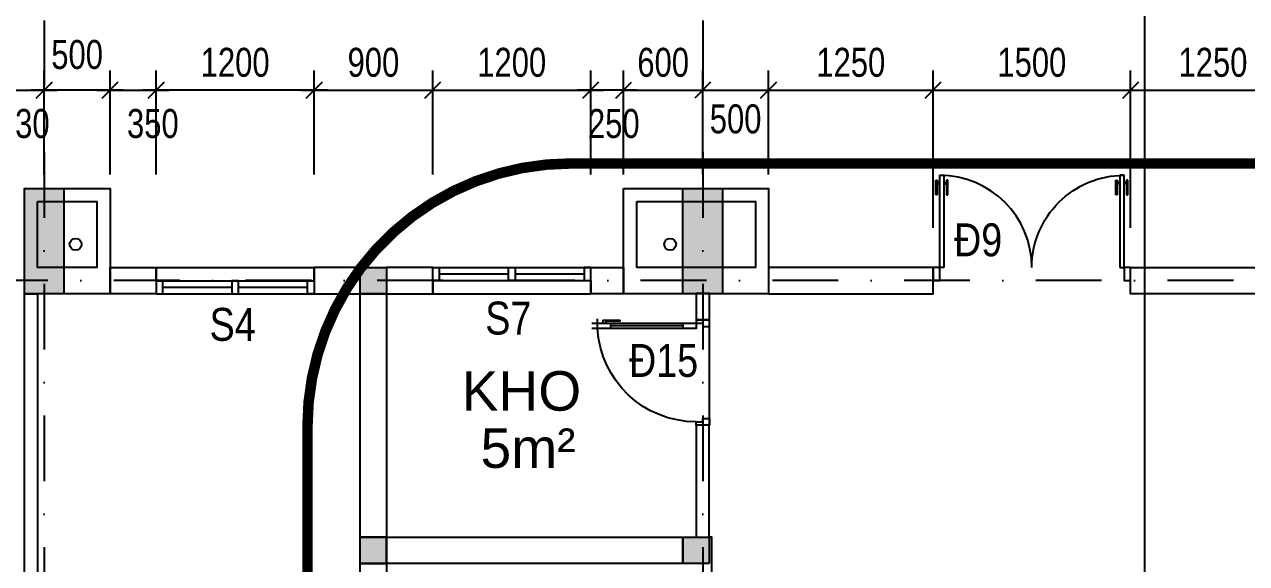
# Model space of a CAD drawing. Header units: millimetres. Extents: x -9574 to 115615, y -25569 to 161230.
# Drawn here: x 25180 to 34460, y 17850 to 21946 of the extents above; entities that cross this region are included whole.
import ezdxf
from ezdxf.enums import TextEntityAlignment as Align

# ---------------------------------------------------------------- set-up
doc = ezdxf.new("R2010")
doc.units = ezdxf.units.MM
doc.linetypes.add('KHOANH CT TM-T2-VS1 2$0$HIDDEN', pattern=[9.525, 6.35, -3.175])
doc.linetypes.add('luoi  H3$0$DASHDOT2', pattern=[0.5, 0.25, -0.125, 0, -0.125])
for name, color, linetype in [('$1$KICHTHUOC', 2, 'Continuous'), ('cot TT T1$0$COT1', 7, 'Continuous'), ('CUA3', 3, 'Continuous'), ('cuaTT T1$0$TEXTcuaT1', 2, 'Continuous'), ('DAUCAT$0$GHICHU', 6, 'Continuous'), ('dimTT T1$0$KICHTHUOC', 2, 'Continuous'), ('GAIN TT 1$0$TUONG6', 6, 'Continuous'), ('KHOANH CT TM-T2-VS1 2$0$REC', 40, 'KHOANH CT TM-T2-VS1 2$0$HIDDEN'), ('luoi  H3$0$truc 3', 8, 'Continuous'), ('text T1$0$textH3', 4, 'Continuous'), ('TT T1$0$03', 4, 'Continuous'), ('TT T1$0$CUA', 7, 'Continuous'), ('TT T1$0$CUA3', 3, 'Continuous'), ('TT T1$0$DODOC2', 7, 'Continuous'), ('TT T1$0$HATCH', 8, 'Continuous'), ('TT T1$0$TUONG6', 6, 'Continuous'), ('WC TT$0$CUA3', 3, 'Continuous'), ('WC TT$0$TUONG6', 6, 'Continuous')]:
    doc.layers.add(name, color=color, linetype=linetype)
doc.styles.add('cuaTT T1$0$VNI-Helve-Condense', font='vhelvcn_0.ttf')
doc.styles.add('DAUCAT$0$Tahoma', font='tahoma_1.ttf')
doc.styles.add('dimTT T1$1$VSIMPLEX.SHX', font='VSIMPLEX.SHX', dxfattribs={"width": 0.8})
doc.styles.add('text T1$0$VNI-HELVE', font='vhelven_0.ttf')
doc.dimstyles.new('dimTT T1$1$1-100', dxfattribs={"dimscale": 0, "dimtxt": 220, "dimasz": 120, "dimexe": 150, "dimexo": 300, "dimgap": 100, "dimtad": 1, "dimdec": 0, "dimzin": 0, "dimdsep": 46, "dimtxsty": 'dimTT T1$1$VSIMPLEX.SHX', "dimblk1": 'dimTT T1$1$_OBLIQUE', "dimblk2": 'dimTT T1$1$_OBLIQUE', "dimsah": 1, "dimcen": 0, "dimdle": 100, "dimclrd": 2, "dimclre": 2, "dimclrt": 4, "dimadec": 0, "dimazin": 0, "dimtfac": 1, "dimtdec": 0, "dimtix": 1, "dimtmove": 2, "dimatfit": 3, "dimfxl": 0, "dimtolj": 1, "dimtzin": 0, "dimlwd": -1, "dimlwe": -1, "dimarcsym": 0})

# ---------------------------------------------------------------- blocks, each defined once
blk = doc.blocks.new('luoi  H3')
at = {"layer": 'luoi  H3$0$truc 3', "linetype": 'luoi  H3$0$DASHDOT2', "ltscale": 2000}
for p, q in [((25330, 23976.2), (25330, -12863.1)), ((30330, 23976.2), (30330, -12863.1)), ((67362.8, 20000), (-994.8, 20000))]:
    blk.add_line(p, q, dxfattribs=at)
blk = doc.blocks.new('TT T1$0$CUA 1200')
at = {"layer": 'TT T1$0$CUA3'}
for p, q in [((230027.4, 244953.6), (228827.4, 244953.6)), ((230027.4, 244853.6), (230027.4, 244953.6)), ((230027.4, 244853.6), (228827.4, 244853.6)), ((229402.4, 244803.6), (228877.4, 244803.6)), ((229977.4, 244803.6), (229452.4, 244803.6)), ((230027.4, 244753.6), (228827.4, 244753.6))]:
    blk.add_line(p, q, dxfattribs=at)
blk.add_lwpolyline([(228827.4, 244853.6), (228827.4, 244953.6)], dxfattribs=at)
for points in [[(228827.4, 244753.6), (228877.4, 244753.6), (228877.4, 244853.6), (228827.4, 244853.6)], [(229452.4, 244753.6), (229402.4, 244753.6), (229402.4, 244853.6), (229452.4, 244853.6)], [(230027.4, 244753.6), (229977.4, 244753.6), (229977.4, 244853.6), (230027.4, 244853.6)]]:
    blk.add_lwpolyline(points, close=True, dxfattribs=at)
blk = doc.blocks.new('TT T1$0$CD-800')
for p, q in [((25, 850), (-8.2, 850)), ((45, 200), (45, 750))]:
    blk.add_line(p, q)
for points in [[(25, 893.3), (25, 850)], [(25, 750), (65, 750), (65, 850), (25, 850), (25, 750)], [(65, 850), (65, 893.3)], [(25, 806.4), (3.4, 806.4), (3.4, 676.6)], [(25, 784.7), (7.7, 784.7), (7.7, 676.6), (3.4, 676.6)], [(25, 763.1), (25, 186.5)], [(65, 200), (65, 776.6)], [(65, 200), (25, 200), (25, 100), (65, 100), (65, 200)]]:
    blk.add_lwpolyline(points)
for points in [[(0, 0), (0, 100), (25, 100), (25, 50), (50, 50), (50, 0)], [(800, 0), (800, 100), (775, 100), (775, 50), (750, 50), (750, 0)]]:
    blk.add_lwpolyline(points, close=True)
at = {"layer": 'TT T1$0$HATCH'}
blk.add_arc((25, 100), 750, 0, 86.94277, dxfattribs=at)
blk = doc.blocks.new('TT T1$0$D1500')
at = {"linetype": 'Continuous'}
for p, q in [((-700, -50), (-700, -82.2)), ((0, -50), (-700, -50)), ((-700, -82.2), (0, -82.2)), ((-550.3, -20.4), (-662.5, -20.4)), ((-662.5, -20.4), (-662.5, -30.6)), ((-662.5, -30.6), (-550.3, -30.6)), ((-644.6, -30.6), (-644.6, -50)), ((-644.6, -82.2), (-644.6, -101.5)), ((-634.4, -30.6), (-634.4, -50)), ((-634.4, -82.2), (-634.4, -101.5)), ((-550.3, -30.6), (-550.3, -20.4)), ((-662.5, -101.5), (-550.3, -101.5)), ((-662.5, -111.8), (-662.5, -101.5)), ((-550.3, -111.8), (-662.5, -111.8)), ((-550.3, -101.5), (-550.3, -111.8)), ((-550.3, -1388.2), (-662.5, -1388.2)), ((-662.5, -1388.2), (-662.5, -1398.5)), ((-550.3, -1398.5), (-550.3, -1388.2)), ((-700, -1417.8), (0, -1417.8)), ((-700, -1450), (-700, -1417.8)), ((0, -1450), (-700, -1450)), ((-662.5, -1398.5), (-550.3, -1398.5)), ((-662.5, -1469.4), (-550.3, -1469.4)), ((-662.5, -1479.6), (-662.5, -1469.4)), ((-550.3, -1479.6), (-662.5, -1479.6)), ((-644.6, -1417.8), (-644.6, -1398.5)), ((-644.6, -1469.4), (-644.6, -1450)), ((-634.4, -1417.8), (-634.4, -1398.5)), ((-634.4, -1469.4), (-634.4, -1450)), ((-550.3, -1469.4), (-550.3, -1479.6))]:
    blk.add_line(p, q, dxfattribs=at)
at = {"color": 4, "linetype": 'Continuous'}
for p, q in [((0, -82.2), (0, -50)), ((0, -1417.8), (0, -1450))]:
    blk.add_line(p, q, dxfattribs=at)
at = {"ltscale": 2}
for points in [[(0, -50), (100, -50), (100, 0), (0, 0)], [(0, -1500), (100, -1500), (100, -1450), (0, -1450)]]:
    blk.add_lwpolyline(points, close=True, dxfattribs=at)
at = {"linetype": 'Continuous', "extrusion": (0, 0, -1)}
blk.add_ellipse((0, -50), major_axis=(495, 495), ratio=1, start_param=2.356194, end_param=3.926991, dxfattribs=at)
at = {"linetype": 'Continuous'}
blk.add_ellipse((0, -1450), major_axis=(-495, 495), ratio=1, start_param=-0.785398, end_param=0.785398, dxfattribs=at)
blk = doc.blocks.new('TT T1')
at = {"layer": 'TT T1$0$CUA'}
blk.add_line((30380.8, 18901.8), (30380.8, 19701.8), dxfattribs=at)
at = {"layer": 'TT T1$0$DODOC2', "ltscale": 2}
for centre in [(25568.2, 20275.5), (30082.9, 20275.5), (30082.9, 20275.5)]:
    blk.add_circle(centre, 45, dxfattribs=at)
at = {"layer": 'TT T1$0$HATCH', "ltscale": 2}
blk.add_lwpolyline([(30479.9, 19900.2), (30179.9, 19900.2), (30179.9, 20700.2), (30479.9, 20700.2)], close=True, dxfattribs=at)
at = {"layer": 'TT T1$0$TUONG6'}
for points in [[(25830, 20099.3), (26180, 20099.3), (26180, 19899.3), (25830, 19899.3)], [(27380, 19899.3), (27730, 19899.3), (27730, 20099.3), (27380, 20099.3)], [(28280, 20100.2), (27930, 20100.2), (27930, 19900.2), (28280, 19900.2)], [(29730, 19900.2), (29480, 19900.2), (29480, 20100.2), (29730, 20100.2)], [(30829.8, 19900.4), (32079.5, 19900.4), (32079.5, 20100.4), (30829.8, 20100.4)], [(30829.8, 19900.4), (32079.5, 19900.4), (32079.5, 20100.4), (30829.8, 20100.4)], [(34829.8, 19900.4), (33579.5, 19900.4), (33579.5, 20100.4), (34829.8, 20100.4)], [(34829.8, 19900.4), (33579.5, 19900.4), (33579.5, 20100.4), (34829.8, 20100.4)], [(25280, 19900), (25280, 12200.4), (25180, 12200.4), (25180, 19900)], [(27930, 18050.2), (27730, 18050.2), (27730, 19900.2), (27930, 19900.2)], [(30280.8, 19701.8), (30380.8, 19701.8), (30380.8, 19901.8), (30280.8, 19901.8)], [(30280, 18050.2), (30380, 18050.2), (30380, 18901.8), (30280, 18901.8)], [(27930, 11600.2), (27730, 11600.2), (27730, 17850.2), (27930, 17850.2)]]:
    blk.add_lwpolyline(points, close=True, dxfattribs=at)
blk.add_lwpolyline([(30829.9, 19900.2), (30179.9, 19900.2)], dxfattribs=at)
at = {"layer": 'TT T1$0$03', "xscale": -1}
blk.add_blockref('TT T1$0$CUA 1200', (256207.4, -224854.3), dxfattribs=at)
at = {"layer": 'TT T1$0$03', "rotation": 180}
blk.add_blockref('TT T1$0$CUA 1200', (258307.4, 264853.8), dxfattribs=at)
at = {"layer": 'TT T1$0$CUA', "xscale": -1, "rotation": 90}
blk.add_blockref('TT T1$0$CD-800', (30380.8, 19701.8), dxfattribs=at)
at = {"layer": 'TT T1$0$CUA3', "rotation": 270}
blk.add_blockref('TT T1$0$D1500', (33579.5, 20100), dxfattribs=at)
blk = doc.blocks.new('text T1')
at = {"layer": 'text T1$0$textH3', "style": 'text T1$0$VNI-HELVE'}
for s, p in [('KHO', (28499.9, 19011.7)), ('5m²', (28643.1, 18577.1))]:
    blk.add_text(s, height=300, dxfattribs=at).set_placement(p)
blk = doc.blocks.new('*U227')
blk.add_line((0, 7.94), (0, 578.61))
at = {"style": 'DAUCAT$0$Tahoma', "flags": 8}
for tag, p in [('VIEWNUMBER-b', (0, 586.55)), ('VIEWNUMBER', (0, 0))]:
    blk.add_attdef(tag, text='', height=2.5, dxfattribs=at).set_placement(p, align=Align.BOTTOM_CENTER)
for tag, p in [('SHEETNUMBER-b', (0, 584.96)), ('SHEETNUMBER', (0, -1.59))]:
    blk.add_attdef(tag, text='', height=2.5, dxfattribs=at).set_placement(p, align=Align.TOP_CENTER)
blk = doc.blocks.new('DAUCAT')
at = {"layer": 'DAUCAT$0$GHICHU', "color": 6, "xscale": 70, "yscale": 70, "zscale": 70}
blk.add_blockref('*U227', (33686.6, -13986.6), dxfattribs=at)
blk = doc.blocks.new('GAIN TT 1')
at = {"layer": 'GAIN TT 1$0$TUONG6'}
for points in [[(25180, 20700.4), (25830, 20700.4), (25830, 19900.4), (25180, 19900.4)], [(29730, 20700.4), (30830, 20700.4), (30830, 19900.4), (29730, 19900.4)], [(25280, 20600.4), (25730, 20600.4), (25730, 20100.4), (25280, 20100.4)], [(29830, 20600.4), (30730, 20600.4), (30730, 20100.4), (29830, 20100.4)]]:
    blk.add_lwpolyline(points, close=True, dxfattribs=at)
blk = doc.blocks.new('cot TT T1$0$COTRET')
at = {"layer": 'cot TT T1$0$COT1'}
for points in [[(35280, 0), (35580, 0), (35580, 800), (35280, 800)], [(40280, 0), (40580, 0), (40580, 800), (40280, 800)]]:
    blk.add_hatch(color=256, dxfattribs=at).paths.add_polyline_path(points)
for points in [[(35280, 0), (35580, 0), (35580, 800), (35280, 800)], [(40280, 0), (40580, 0), (40580, 800), (40280, 800)]]:
    blk.add_lwpolyline(points, close=True, dxfattribs=at)
blk = doc.blocks.new('cot TT T1')
at = {"layer": 'cot TT T1$0$COT1'}
for points in [[(27930, 19900.2), (27730, 19900.2), (27730, 20100.2), (27930, 20100.2)], [(27930, 17850.2), (27730, 17850.2), (27730, 18050.2), (27930, 18050.2)], [(30380, 17850.2), (30180, 17850.2), (30180, 18050.2), (30380, 18050.2)]]:
    blk.add_hatch(color=256, dxfattribs=at).paths.add_polyline_path(points)
for points in [[(27930, 19900.2), (27730, 19900.2), (27730, 20100.2), (27930, 20100.2)], [(27930, 19900.2), (27730, 19900.2), (27730, 20100.2), (27930, 20100.2)], [(27930, 17850.2), (27730, 17850.2), (27730, 18050.2), (27930, 18050.2)], [(27930, 17850.2), (27730, 17850.2), (27730, 18050.2), (27930, 18050.2)], [(30380, 17850.2), (30180, 17850.2), (30180, 18050.2), (30380, 18050.2)], [(30380, 17850.2), (30180, 17850.2), (30180, 18050.2), (30380, 18050.2)]]:
    blk.add_lwpolyline(points, close=True, dxfattribs=at)
at = {"layer": 'cot TT T1$0$COT1', "ltscale": 2, "extrusion": (0, 0, -1), "zscale": -1}
blk.add_blockref('cot TT T1$0$COTRET', (-65760, 19900), dxfattribs=at)
blk = doc.blocks.new('KHOANH CT TM-T2-VS1 2')
at = {"layer": 'KHOANH CT TM-T2-VS1 2$0$REC', "ltscale": 100, "const_width": 80}
blk.add_lwpolyline([(27329, 13952.2), (27329, 18889.7, -0.414214), (29329, 20889.7), (36327.4, 20889.7, -0.414214), (38327.4, 18889.7), (38327.4, 13952.2, -0.414214), (36327.4, 11952.2), (29329, 11952.2, -0.414214)], format="xyb", close=True, dxfattribs=at)
blk = doc.blocks.new('dimTT T1$1$_OBLIQUE')
at = {"color": 0, "linetype": 'ByBlock'}
blk.add_line((-0.5, -0.5), (0.5, 0.5), dxfattribs=at)
blk = doc.blocks.new('*D2200')
at = {"layer": 'DEFPOINTS', "color": 0, "ltscale": 2}
for p in [(25330, 21446.7), (25000, 20505.5), (25330, 20505.5)]:
    blk.add_point(p, dxfattribs=at)
at = {"layer": 'dimTT T1$0$KICHTHUOC', "color": 2, "ltscale": 2}
for p, q in [((25000, 20805.5), (25000, 21596.7)), ((25330, 20805.5), (25330, 21596.7)), ((24900, 21446.7), (25430, 21446.7))]:
    blk.add_line(p, q, dxfattribs=at)
at = {"layer": 'dimTT T1$0$KICHTHUOC', "color": 2, "ltscale": 2, "xscale": 120, "yscale": 120, "zscale": 120, "rotation": 180}
blk.add_blockref('dimTT T1$1$_OBLIQUE', (25000, 21446.7), dxfattribs=at)
at = {"layer": 'dimTT T1$0$KICHTHUOC', "color": 2, "ltscale": 2, "xscale": 120, "yscale": 120, "zscale": 120}
blk.add_blockref('dimTT T1$1$_OBLIQUE', (25330, 21446.7), dxfattribs=at)
at = {"layer": 'dimTT T1$0$KICHTHUOC', "color": 4, "ltscale": 2, "insert": (25175, 21191.8), "char_height": 220, "attachment_point": 5, "style": 'dimTT T1$1$VSIMPLEX.SHX'}
blk.add_mtext('\\A1;330', dxfattribs=at)
blk = doc.blocks.new('*D2201')
at = {"layer": 'DEFPOINTS', "color": 0, "ltscale": 2}
for p in [(30330, 21446.7), (29730, 20505.5), (30330, 20505.5)]:
    blk.add_point(p, dxfattribs=at)
at = {"layer": 'dimTT T1$0$KICHTHUOC', "color": 2, "ltscale": 2}
for p, q in [((29730, 20805.5), (29730, 21596.7)), ((30330, 20805.5), (30330, 21596.7)), ((29730, 21446.7), (29610, 21446.7)), ((29730, 21446.7), (30330, 21446.7)), ((30330, 21446.7), (30450, 21446.7))]:
    blk.add_line(p, q, dxfattribs=at)
at = {"layer": 'dimTT T1$0$KICHTHUOC', "color": 2, "ltscale": 2, "xscale": 120, "yscale": 120, "zscale": 120}
blk.add_blockref('dimTT T1$1$_OBLIQUE', (29730, 21446.7), dxfattribs=at)
at = {"layer": 'dimTT T1$0$KICHTHUOC', "color": 2, "ltscale": 2, "xscale": 120, "yscale": 120, "zscale": 120, "rotation": 180}
blk.add_blockref('dimTT T1$1$_OBLIQUE', (30330, 21446.7), dxfattribs=at)
at = {"layer": 'dimTT T1$0$KICHTHUOC', "color": 4, "ltscale": 2, "insert": (30030, 21656.7), "char_height": 220, "attachment_point": 5, "style": 'dimTT T1$1$VSIMPLEX.SHX'}
blk.add_mtext('\\A1;600', dxfattribs=at)
blk = doc.blocks.new('*D2202')
at = {"layer": 'DEFPOINTS', "color": 0, "ltscale": 2}
for p in [(29480, 21446.7), (29480, 20505.5), (29730, 20505.5)]:
    blk.add_point(p, dxfattribs=at)
at = {"layer": 'dimTT T1$0$KICHTHUOC', "color": 2, "ltscale": 2}
for p, q in [((29480, 20805.5), (29480, 21596.7)), ((29730, 20805.5), (29730, 21596.7)), ((29830, 21446.7), (29380, 21446.7))]:
    blk.add_line(p, q, dxfattribs=at)
at = {"layer": 'dimTT T1$0$KICHTHUOC', "color": 2, "ltscale": 2, "xscale": 120, "yscale": 120, "zscale": 120, "rotation": 180}
blk.add_blockref('dimTT T1$1$_OBLIQUE', (29480, 21446.7), dxfattribs=at)
at = {"layer": 'dimTT T1$0$KICHTHUOC', "color": 2, "ltscale": 2, "xscale": 120, "yscale": 120, "zscale": 120}
blk.add_blockref('dimTT T1$1$_OBLIQUE', (29730, 21446.7), dxfattribs=at)
at = {"layer": 'dimTT T1$0$KICHTHUOC', "color": 4, "ltscale": 2, "insert": (29655, 21191.8), "char_height": 220, "attachment_point": 5, "style": 'dimTT T1$1$VSIMPLEX.SHX'}
blk.add_mtext('\\A1;250', dxfattribs=at)
blk = doc.blocks.new('*D2203')
at = {"layer": 'DEFPOINTS', "color": 0, "ltscale": 2}
for p in [(29480, 21446.7), (28280, 20505.5), (29480, 20505.5)]:
    blk.add_point(p, dxfattribs=at)
at = {"layer": 'dimTT T1$0$KICHTHUOC', "color": 2, "ltscale": 2}
for p, q in [((28280, 20805.5), (28280, 21596.7)), ((29480, 20805.5), (29480, 21596.7)), ((28180, 21446.7), (29580, 21446.7))]:
    blk.add_line(p, q, dxfattribs=at)
at = {"layer": 'dimTT T1$0$KICHTHUOC', "color": 2, "ltscale": 2, "xscale": 120, "yscale": 120, "zscale": 120, "rotation": 180}
blk.add_blockref('dimTT T1$1$_OBLIQUE', (28280, 21446.7), dxfattribs=at)
at = {"layer": 'dimTT T1$0$KICHTHUOC', "color": 2, "ltscale": 2, "xscale": 120, "yscale": 120, "zscale": 120}
blk.add_blockref('dimTT T1$1$_OBLIQUE', (29480, 21446.7), dxfattribs=at)
at = {"layer": 'dimTT T1$0$KICHTHUOC', "color": 4, "ltscale": 2, "insert": (28880, 21656.7), "char_height": 220, "attachment_point": 5, "style": 'dimTT T1$1$VSIMPLEX.SHX'}
blk.add_mtext('\\A1;1200', dxfattribs=at)
blk = doc.blocks.new('*D2204')
at = {"layer": 'DEFPOINTS', "color": 0, "ltscale": 2}
for p in [(28280, 21446.7), (27380, 20505.5), (28280, 20505.5)]:
    blk.add_point(p, dxfattribs=at)
at = {"layer": 'dimTT T1$0$KICHTHUOC', "color": 2, "ltscale": 2}
for p, q in [((27380, 20805.5), (27380, 21596.7)), ((28280, 20805.5), (28280, 21596.7)), ((27280, 21446.7), (28380, 21446.7))]:
    blk.add_line(p, q, dxfattribs=at)
at = {"layer": 'dimTT T1$0$KICHTHUOC', "color": 2, "ltscale": 2, "xscale": 120, "yscale": 120, "zscale": 120, "rotation": 180}
blk.add_blockref('dimTT T1$1$_OBLIQUE', (27380, 21446.7), dxfattribs=at)
at = {"layer": 'dimTT T1$0$KICHTHUOC', "color": 2, "ltscale": 2, "xscale": 120, "yscale": 120, "zscale": 120}
blk.add_blockref('dimTT T1$1$_OBLIQUE', (28280, 21446.7), dxfattribs=at)
at = {"layer": 'dimTT T1$0$KICHTHUOC', "color": 4, "ltscale": 2, "insert": (27830, 21656.7), "char_height": 220, "attachment_point": 5, "style": 'dimTT T1$1$VSIMPLEX.SHX'}
blk.add_mtext('\\A1;900', dxfattribs=at)
blk = doc.blocks.new('*D2205')
at = {"layer": 'DEFPOINTS', "color": 0, "ltscale": 2}
for p in [(26180, 21446.7), (26180, 20505.5), (27380, 20505.5)]:
    blk.add_point(p, dxfattribs=at)
at = {"layer": 'dimTT T1$0$KICHTHUOC', "color": 2, "ltscale": 2}
for p, q in [((26180, 20805.5), (26180, 21596.7)), ((27380, 20805.5), (27380, 21596.7)), ((27480, 21446.7), (26080, 21446.7))]:
    blk.add_line(p, q, dxfattribs=at)
at = {"layer": 'dimTT T1$0$KICHTHUOC', "color": 2, "ltscale": 2, "xscale": 120, "yscale": 120, "zscale": 120, "rotation": 180}
blk.add_blockref('dimTT T1$1$_OBLIQUE', (26180, 21446.7), dxfattribs=at)
at = {"layer": 'dimTT T1$0$KICHTHUOC', "color": 2, "ltscale": 2, "xscale": 120, "yscale": 120, "zscale": 120}
blk.add_blockref('dimTT T1$1$_OBLIQUE', (27380, 21446.7), dxfattribs=at)
at = {"layer": 'dimTT T1$0$KICHTHUOC', "color": 4, "ltscale": 2, "insert": (26780, 21656.7), "char_height": 220, "attachment_point": 5, "style": 'dimTT T1$1$VSIMPLEX.SHX'}
blk.add_mtext('\\A1;1200', dxfattribs=at)
blk = doc.blocks.new('*D2206')
at = {"layer": 'DEFPOINTS', "color": 0, "ltscale": 2}
for p in [(26180, 21446.7), (25830, 20505.5), (26180, 20505.5)]:
    blk.add_point(p, dxfattribs=at)
at = {"layer": 'dimTT T1$0$KICHTHUOC', "color": 2, "ltscale": 2}
for p, q in [((25830, 20805.5), (25830, 21596.7)), ((26180, 20805.5), (26180, 21596.7)), ((25730, 21446.7), (26280, 21446.7))]:
    blk.add_line(p, q, dxfattribs=at)
at = {"layer": 'dimTT T1$0$KICHTHUOC', "color": 2, "ltscale": 2, "xscale": 120, "yscale": 120, "zscale": 120, "rotation": 180}
blk.add_blockref('dimTT T1$1$_OBLIQUE', (25830, 21446.7), dxfattribs=at)
at = {"layer": 'dimTT T1$0$KICHTHUOC', "color": 2, "ltscale": 2, "xscale": 120, "yscale": 120, "zscale": 120}
blk.add_blockref('dimTT T1$1$_OBLIQUE', (26180, 21446.7), dxfattribs=at)
at = {"layer": 'dimTT T1$0$KICHTHUOC', "color": 4, "ltscale": 2, "insert": (26155, 21191.8), "char_height": 220, "attachment_point": 5, "style": 'dimTT T1$1$VSIMPLEX.SHX'}
blk.add_mtext('\\A1;350', dxfattribs=at)
blk = doc.blocks.new('*D2207')
at = {"layer": 'DEFPOINTS', "color": 0, "ltscale": 2}
for p in [(25330, 21446.7), (25330, 20505.5), (25830, 20505.5)]:
    blk.add_point(p, dxfattribs=at)
at = {"layer": 'dimTT T1$0$KICHTHUOC', "color": 2, "ltscale": 2}
for p, q in [((25330, 20805.5), (25330, 21596.7)), ((25830, 20805.5), (25830, 21596.7)), ((25930, 21446.7), (25230, 21446.7))]:
    blk.add_line(p, q, dxfattribs=at)
at = {"layer": 'dimTT T1$0$KICHTHUOC', "color": 2, "ltscale": 2, "xscale": 120, "yscale": 120, "zscale": 120, "rotation": 180}
blk.add_blockref('dimTT T1$1$_OBLIQUE', (25330, 21446.7), dxfattribs=at)
at = {"layer": 'dimTT T1$0$KICHTHUOC', "color": 2, "ltscale": 2, "xscale": 120, "yscale": 120, "zscale": 120}
blk.add_blockref('dimTT T1$1$_OBLIQUE', (25830, 21446.7), dxfattribs=at)
at = {"layer": 'dimTT T1$0$KICHTHUOC', "color": 4, "ltscale": 2, "insert": (25580, 21716.3), "char_height": 220, "attachment_point": 5, "style": 'dimTT T1$1$VSIMPLEX.SHX'}
blk.add_mtext('\\A1;500', dxfattribs=at)
blk = doc.blocks.new('*D2208')
at = {"layer": 'DEFPOINTS', "color": 0, "ltscale": 2}
for p in [(30830, 21446.7), (30330, 20505.5), (30830, 20505.5)]:
    blk.add_point(p, dxfattribs=at)
at = {"layer": 'dimTT T1$0$KICHTHUOC', "color": 2, "ltscale": 2}
for p, q in [((30330, 20805.5), (30330, 21596.7)), ((30830, 20805.5), (30830, 21596.7)), ((30230, 21446.7), (30930, 21446.7))]:
    blk.add_line(p, q, dxfattribs=at)
at = {"layer": 'dimTT T1$0$KICHTHUOC', "color": 2, "ltscale": 2, "xscale": 120, "yscale": 120, "zscale": 120, "rotation": 180}
blk.add_blockref('dimTT T1$1$_OBLIQUE', (30330, 21446.7), dxfattribs=at)
at = {"layer": 'dimTT T1$0$KICHTHUOC', "color": 2, "ltscale": 2, "xscale": 120, "yscale": 120, "zscale": 120}
blk.add_blockref('dimTT T1$1$_OBLIQUE', (30830, 21446.7), dxfattribs=at)
at = {"layer": 'dimTT T1$0$KICHTHUOC', "color": 4, "ltscale": 2, "insert": (30580, 21227.1), "char_height": 220, "attachment_point": 5, "style": 'dimTT T1$1$VSIMPLEX.SHX'}
blk.add_mtext('\\A1;500', dxfattribs=at)
blk = doc.blocks.new('*D2360')
at = {"layer": 'DEFPOINTS', "color": 0, "ltscale": 2}
for p in [(32079.5, 21446.7), (30830, 20505.5), (32079.5, 20100.4)]:
    blk.add_point(p, dxfattribs=at)
at = {"layer": 'dimTT T1$0$KICHTHUOC', "color": 2, "ltscale": 2}
for p, q in [((30830, 20805.5), (30830, 21596.7)), ((32079.5, 20400.4), (32079.5, 21596.7)), ((30730, 21446.7), (32179.5, 21446.7))]:
    blk.add_line(p, q, dxfattribs=at)
at = {"layer": 'dimTT T1$0$KICHTHUOC', "color": 2, "ltscale": 2, "xscale": 120, "yscale": 120, "zscale": 120, "rotation": 180}
blk.add_blockref('dimTT T1$1$_OBLIQUE', (30830, 21446.7), dxfattribs=at)
at = {"layer": 'dimTT T1$0$KICHTHUOC', "color": 2, "ltscale": 2, "xscale": 120, "yscale": 120, "zscale": 120}
blk.add_blockref('dimTT T1$1$_OBLIQUE', (32079.5, 21446.7), dxfattribs=at)
at = {"layer": 'dimTT T1$0$KICHTHUOC', "color": 4, "ltscale": 2, "insert": (31454.7, 21656.7), "char_height": 220, "attachment_point": 5, "style": 'dimTT T1$1$VSIMPLEX.SHX'}
blk.add_mtext('\\A1;1250', dxfattribs=at)
blk = doc.blocks.new('*D2361')
at = {"layer": 'DEFPOINTS', "color": 0, "ltscale": 2}
for p in [(33579.5, 21446.7), (32079.5, 20100.4), (33579.5, 20100.4)]:
    blk.add_point(p, dxfattribs=at)
at = {"layer": 'dimTT T1$0$KICHTHUOC', "color": 2, "ltscale": 2}
for p, q in [((32079.5, 20400.4), (32079.5, 21596.7)), ((33579.5, 20400.4), (33579.5, 21596.7)), ((31979.5, 21446.7), (33679.5, 21446.7))]:
    blk.add_line(p, q, dxfattribs=at)
at = {"layer": 'dimTT T1$0$KICHTHUOC', "color": 2, "ltscale": 2, "xscale": 120, "yscale": 120, "zscale": 120, "rotation": 180}
blk.add_blockref('dimTT T1$1$_OBLIQUE', (32079.5, 21446.7), dxfattribs=at)
at = {"layer": 'dimTT T1$0$KICHTHUOC', "color": 2, "ltscale": 2, "xscale": 120, "yscale": 120, "zscale": 120}
blk.add_blockref('dimTT T1$1$_OBLIQUE', (33579.5, 21446.7), dxfattribs=at)
at = {"layer": 'dimTT T1$0$KICHTHUOC', "color": 4, "ltscale": 2, "insert": (32829.5, 21656.7), "char_height": 220, "attachment_point": 5, "style": 'dimTT T1$1$VSIMPLEX.SHX'}
blk.add_mtext('\\A1;1500', dxfattribs=at)
blk = doc.blocks.new('*D2362')
at = {"layer": 'DEFPOINTS', "color": 0, "ltscale": 2}
for p in [(34829.8, 21446.7), (33579.5, 20100.4), (34829.8, 20100.4)]:
    blk.add_point(p, dxfattribs=at)
at = {"layer": 'dimTT T1$0$KICHTHUOC', "color": 2, "ltscale": 2}
for p, q in [((33579.5, 20400.4), (33579.5, 21596.7)), ((34829.8, 20400.4), (34829.8, 21596.7)), ((33479.5, 21446.7), (34929.8, 21446.7))]:
    blk.add_line(p, q, dxfattribs=at)
at = {"layer": 'dimTT T1$0$KICHTHUOC', "color": 2, "ltscale": 2, "xscale": 120, "yscale": 120, "zscale": 120, "rotation": 180}
blk.add_blockref('dimTT T1$1$_OBLIQUE', (33579.5, 21446.7), dxfattribs=at)
at = {"layer": 'dimTT T1$0$KICHTHUOC', "color": 2, "ltscale": 2, "xscale": 120, "yscale": 120, "zscale": 120}
blk.add_blockref('dimTT T1$1$_OBLIQUE', (34829.8, 21446.7), dxfattribs=at)
at = {"layer": 'dimTT T1$0$KICHTHUOC', "color": 4, "ltscale": 2, "insert": (34204.7, 21656.7), "char_height": 220, "attachment_point": 5, "style": 'dimTT T1$1$VSIMPLEX.SHX'}
blk.add_mtext('\\A1;1250', dxfattribs=at)
blk = doc.blocks.new('cuaTT T1')
at = {"layer": 'cuaTT T1$0$TEXTcuaT1', "style": 'cuaTT T1$0$VNI-Helve-Condense'}
for s, p in [('Ñ9', (32238.7, 20184.8)), ('S4', (26585.8, 19542.3)), ('S7', (28679, 19590.2)), ('Ñ15', (29770.5, 19268.3))]:
    blk.add_text(s, height=250, dxfattribs=at).set_placement(p)
blk = doc.blocks.new('WC TT')
at = {"layer": 'WC TT$0$CUA3'}
blk.add_lwpolyline([(30180, 17300.2), (30300.7, 17300.2), (30400, 17399.5), (30400, 18050.2), (30380, 18050.2)], dxfattribs=at)
at = {"layer": 'WC TT$0$TUONG6'}
blk.add_lwpolyline([(30180, 17850.2), (27930, 17850.2), (27930, 18050.2), (30180, 18050.2)], close=True, dxfattribs=at)
blk = doc.blocks.new('dimTT T1')
at = {"layer": 'dimTT T1$0$KICHTHUOC', "ltscale": 2}
for base, p1, p2, picture, middle in [((25330, 21446.7), (25830, 20505.5), (25330, 20505.5), '*D2207', (25580, 21716.3)), ((29480, 21446.7), (29730, 20505.5), (29480, 20505.5), '*D2202', (29655, 21191.8))]:
    dim = blk.add_linear_dim(base=base, p1=p1, p2=p2, angle=180, dimstyle='dimTT T1$1$1-100', override={"dimscale": 1}, dxfattribs=at)
    dim.commit()
    dim.dimension.update_dxf_attribs({"geometry": picture, "text_midpoint": middle, "dimtype": 160})
dim = blk.add_linear_dim(base=(26180, 21446.7), p1=(27380, 20505.5), p2=(26180, 20505.5), angle=180, dimstyle='dimTT T1$1$1-100', override={"dimscale": 1}, dxfattribs=at)
dim.commit()
dim.dimension.update_dxf_attribs({"geometry": '*D2205', "text_midpoint": (26780, 21656.7)})
for base, p1, p2, picture, middle in [((28280, 21446.7), (27380, 20505.5), (28280, 20505.5), '*D2204', (27830, 21656.7)), ((29480, 21446.7), (28280, 20505.5), (29480, 20505.5), '*D2203', (28880, 21656.7)), ((30330, 21446.7), (29730, 20505.5), (30330, 20505.5), '*D2201', (30030, 21656.7)), ((32079.5, 21446.6627767), (30830, 20505.4751077), (32079.5, 20100.4101443), '*D2360', (31454.75, 21656.6627767)), ((33579.5, 21446.7), (32079.5, 20100.4), (33579.5, 20100.4), '*D2361', (32829.5, 21656.7)), ((34829.8, 21446.7), (33579.5, 20100.4), (34829.8, 20100.4), '*D2362', (34204.7, 21656.7))]:
    dim = blk.add_linear_dim(base=base, p1=p1, p2=p2, dimstyle='dimTT T1$1$1-100', override={"dimscale": 1}, dxfattribs=at)
    dim.commit()
    dim.dimension.update_dxf_attribs({"geometry": picture, "text_midpoint": middle})
for base, p1, p2, picture, middle in [((25330, 21446.7), (25000, 20505.5), (25330, 20505.5), '*D2200', (25175, 21191.8)), ((26180, 21446.7), (25830, 20505.5), (26180, 20505.5), '*D2206', (26155, 21191.8)), ((30830, 21446.7), (30330, 20505.5), (30830, 20505.5), '*D2208', (30580, 21227.1))]:
    dim = blk.add_linear_dim(base=base, p1=p1, p2=p2, dimstyle='dimTT T1$1$1-100', override={"dimscale": 1}, dxfattribs=at)
    dim.commit()
    dim.dimension.update_dxf_attribs({"geometry": picture, "text_midpoint": middle, "dimtype": 160})

msp = doc.modelspace()

# ---------------------------------------------------------------- block references
at = {"layer": '$1$KICHTHUOC', "ltscale": 2}
msp.add_blockref('DAUCAT', (0, 0), dxfattribs=at)
for name in ['TT T1', 'cot TT T1', 'luoi  H3', 'KHOANH CT TM-T2-VS1 2', 'dimTT T1', 'GAIN TT 1', 'cuaTT T1', 'WC TT']:
    msp.add_blockref(name, (0, 0))
at = {"layer": 'CUA3'}
msp.add_blockref('text T1', (0, 0), dxfattribs=at)

doc.saveas('drawing.dxf')
